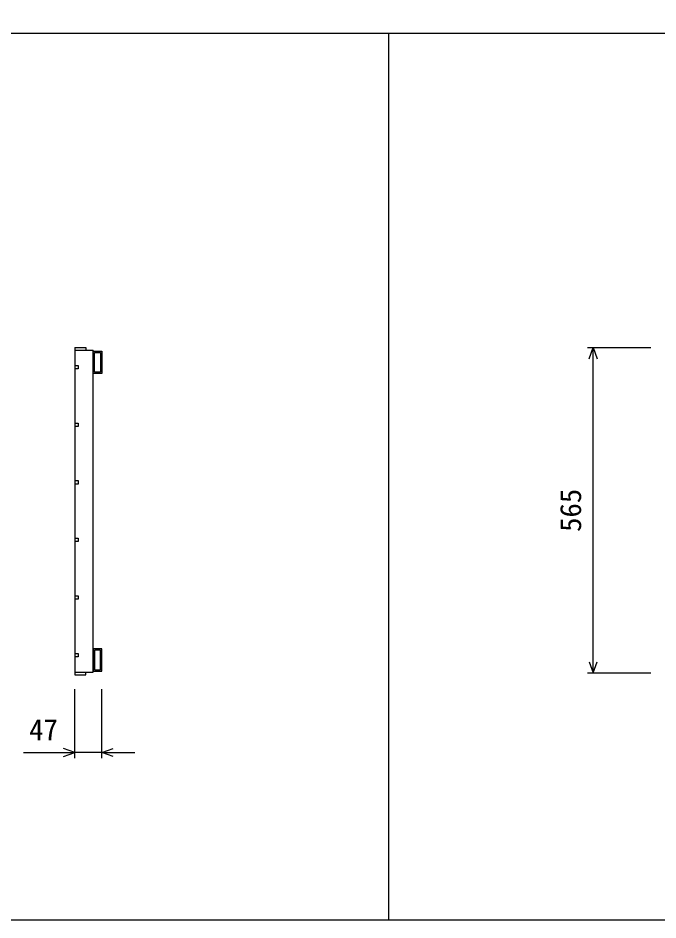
# Model space of a CAD drawing. Units: millimetres, scale not verified. Extents: x -12600 to 12600, y -8910 to 8910.
# Drawn here: x 5475 to 6586, y 2377 to 3943 of the extents above; entities that cross this region are included whole.
import ezdxf
from ezdxf.enums import TextEntityAlignment as Align

# ---------------------------------------------------------------- set-up
doc = ezdxf.new("R2010")
doc.units = ezdxf.units.MM
doc.header["$LTSCALE"] = 30
doc.layers.add('0-0_DIM', color=7, linetype='Continuous', lineweight=25)
doc.layers.add('0-2_HATCH', color=6, linetype='Continuous', lineweight=25)
doc.styles.add('ＭＳ ゴシック', font='')
doc.styles.get('ＭＳ ゴシック').set_extended_font_data('MS Gothic')

msp = doc.modelspace()

# ---------------------------------------------------------------- linework, layer by layer
at = {"layer": '0-0_DIM'}
for p, q in [((2868.48, 3916.57), (9368.48, 3916.57)), ((6118.48, 3916.57), (6118.48, 2376.57)), ((6463.92, 3370.53), (6573.92, 3370.53)), ((6473.92, 2805.53), (6473.92, 3370.53)), ((6463.92, 2805.53), (6573.92, 2805.53)), ((5573.44, 2657.53), (5573.44, 2777.53)), ((5620.44, 2657.53), (5620.44, 2777.53)), ((5484.28, 2667.53), (5573.44, 2667.53)), ((5620.44, 2667.53), (5573.44, 2667.53)), ((5620.44, 2667.53), (5677.5, 2667.53))]:
    msp.add_line(p, q, dxfattribs=at)
msp.add_lwpolyline([(2868.48, 2376.57), (9368.48, 2376.57), (9368.48, 6676.57), (2868.48, 6676.57)], close=True, dxfattribs=at)
for points in [[(6466.83, 3351.07), (6473.92, 3370.53), (6481, 3351.07)], [(6466.83, 2824.99), (6473.92, 2805.53), (6481, 2824.99)], [(5553.98, 2660.45), (5573.44, 2667.53), (5553.98, 2674.61)], [(5639.89, 2660.45), (5620.44, 2667.53), (5639.89, 2674.61)]]:
    msp.add_lwpolyline(points, dxfattribs=at)
at = {"layer": '0-2_HATCH'}
for p, q in [((5573.44, 3370.53), (5573.44, 2802.53)), ((5573.44, 3366.03), (5605.44, 3366.03)), ((5605.44, 2807.03), (5605.44, 3366.03)), ((5573.44, 2807.03), (5605.44, 2807.03))]:
    msp.add_line(p, q, dxfattribs=at)
for points in [[(5573.44, 3370.53), (5592.44, 3370.53), (5592.44, 3366.03)], [(5573.44, 3339.53), (5579.44, 3339.53), (5579.44, 3333.53), (5573.44, 3333.53)], [(5573.44, 3239.53), (5579.44, 3239.53), (5579.44, 3233.53), (5573.44, 3233.53)], [(5573.44, 3139.53), (5579.44, 3139.53), (5579.44, 3133.53), (5573.44, 3133.53)], [(5573.44, 3039.53), (5579.44, 3039.53), (5579.44, 3033.53), (5573.44, 3033.53)], [(5573.44, 2939.53), (5579.44, 2939.53), (5579.44, 2933.53), (5573.44, 2933.53)], [(5573.44, 2839.53), (5579.44, 2839.53), (5579.44, 2833.53), (5573.44, 2833.53)], [(5573.44, 2802.53), (5592.44, 2802.53), (5592.44, 2807.03)]]:
    msp.add_lwpolyline(points, dxfattribs=at)
for points in [[(5605.44, 3364.53), (5620.44, 3364.53), (5620.44, 3325.53), (5605.44, 3325.53)], [(5607.74, 3362.23), (5618.14, 3362.23), (5618.14, 3327.83), (5607.74, 3327.83)], [(5605.44, 2808.53), (5620.44, 2808.53), (5620.44, 2847.53), (5605.44, 2847.53)], [(5607.74, 2810.83), (5618.14, 2810.83), (5618.14, 2845.23), (5607.74, 2845.23)]]:
    msp.add_lwpolyline(points, close=True, dxfattribs=at)

# ---------------------------------------------------------------- texts
at = {"layer": '0-0_DIM', "style": 'ＭＳ ゴシック'}
msp.add_text('565', height=36.66, rotation=90, dxfattribs=at).set_placement((6463.92, 3050.53), align=Align.BOTTOM_LEFT)
msp.add_text('47', height=36.66, dxfattribs=at).set_placement((5494.16, 2677.53), align=Align.BOTTOM_LEFT)

doc.saveas('drawing.dxf')
